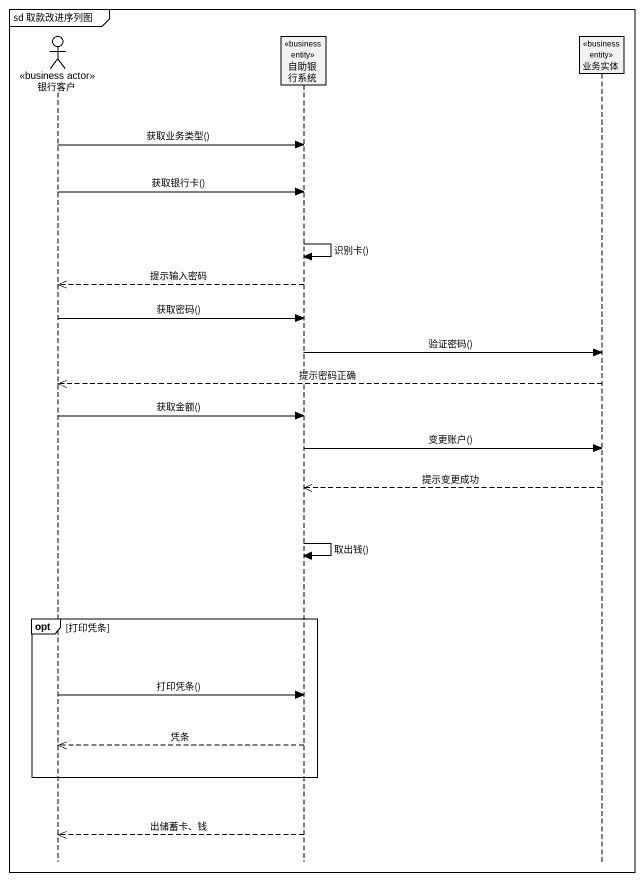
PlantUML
@startuml
mainframe sd 取款改进序列图
hide footbox
actor 银行客户 <<business actor>>
participant 自助银行系统 <<business entity>>
participant 业务实体 <<business entity>>

银行客户 -> 自助银行系统 : 获取业务类型()
银行客户 -> 自助银行系统 : 获取银行卡()
自助银行系统 -> 自助银行系统 : 识别卡()
自助银行系统 -->> 银行客户 : 提示输入密码
银行客户 -> 自助银行系统 : 获取密码()
自助银行系统 -> 业务实体 : 验证密码()
业务实体 -->> 银行客户 : 提示密码正确
银行客户 -> 自助银行系统 : 获取金额()
自助银行系统 -> 业务实体 : 变更账户()
业务实体 -->> 自助银行系统 : 提示变更成功
自助银行系统 -> 自助银行系统 : 取出钱()
opt 打印凭条
  银行客户 -> 自助银行系统 : 打印凭条()
  自助银行系统 -->> 银行客户 : 凭条
end
自助银行系统 -->> 银行客户 : 出储蓄卡、钱
@enduml
